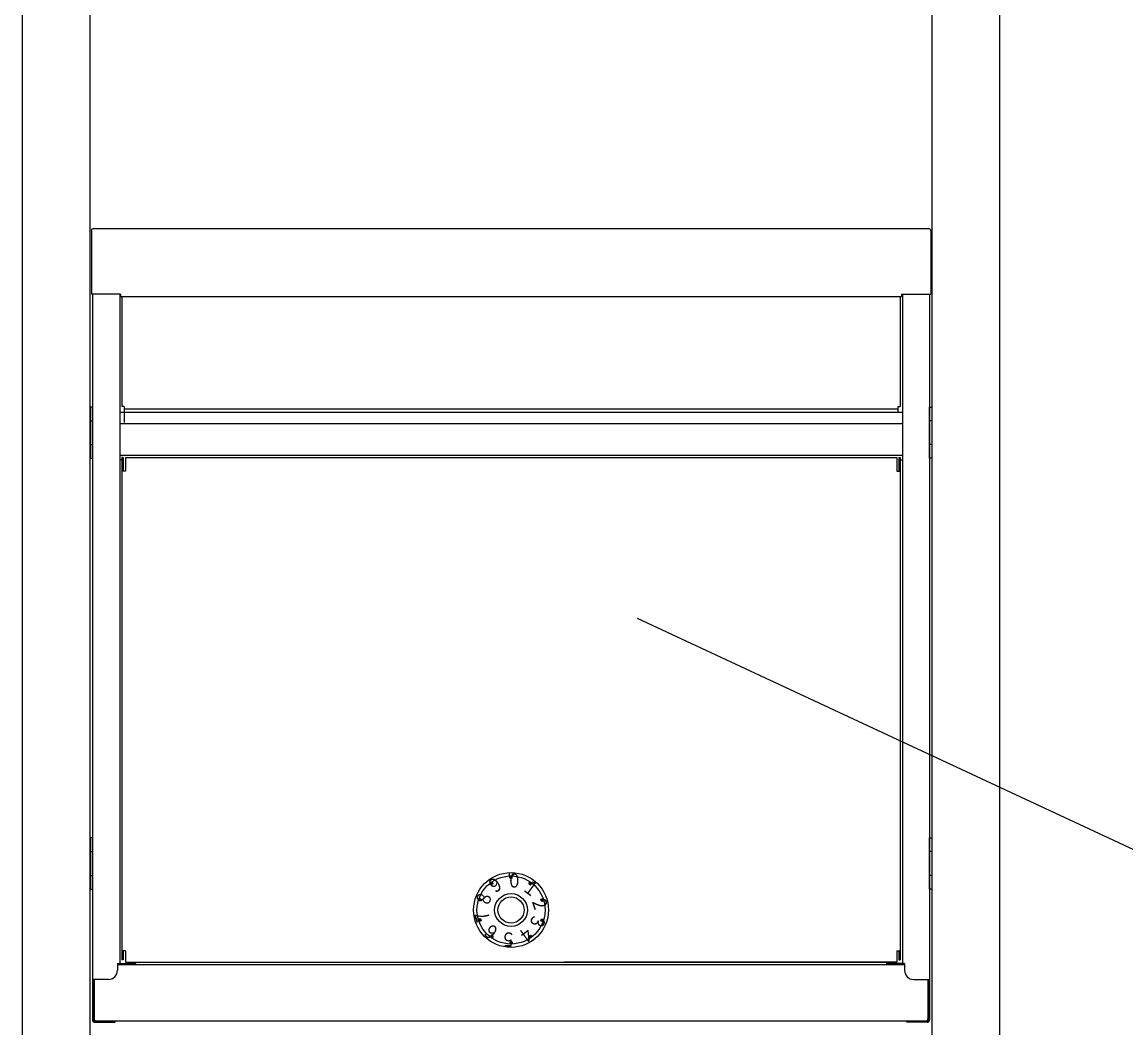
# Model space of a CAD drawing. Units: millimetres, scale not verified. Extents: x -4375 to 4375, y -6483 to 6462.
# Drawn here: x -565.5 to -78.9, y 19.2 to 462.7 of the extents above; entities that cross this region are included whole.
import ezdxf
from ezdxf.enums import TextEntityAlignment as Align

# ---------------------------------------------------------------- set-up
doc = ezdxf.new("R2010")
doc.units = ezdxf.units.MM
doc.header["$LTSCALE"] = 30
doc.layers.add('0-2_YKK_A1', color=4, linetype='Continuous')
doc.layers.add('0-3_YKK_D', color=6, linetype='Continuous')
doc.styles.add('ＭＳ ゴシック', font='')
doc.styles.get('ＭＳ ゴシック').set_extended_font_data('MS Gothic')

msp = doc.modelspace()

# ---------------------------------------------------------------- linework, layer by layer
at = {"layer": '0-2_YKK_A1'}
for p, q in [((-565.5, 661.7), (-565.5, -733.3)), ((-535.5, -733.3), (-535.5, 661.7)), ((-164.5, 661.7), (-164.5, -733.3)), ((-134.5, -733.3), (-134.5, 661.7)), ((-534.97, 370.7), (-534.97, 342.7)), ((-534.03, 371.7), (-165.97, 371.7)), ((-164.97, 370.7), (-164.97, 342.7)), ((-522.07, 342.7), (-534.97, 342.7)), ((-534.47, 342.7), (-534.47, 22.7)), ((-522.47, 342.7), (-522.47, 47.6)), ((-522.07, 342.7), (-522.07, 341.7)), ((-522.07, 341.7), (-177.87, 341.7)), ((-521.47, 341.7), (-521.47, 293.2)), ((-178.47, 341.7), (-178.47, 293.2)), ((-177.87, 342.7), (-177.87, 341.7)), ((-177.87, 342.7), (-164.97, 342.7)), ((-177.47, 342.7), (-177.47, 47.6)), ((-165.47, 342.7), (-165.47, 22.7)), ((-520.47, 293.2), (-521.47, 293.2)), ((-520.47, 293.2), (-520.47, 286.2)), ((-520.47, 292.2), (-179.47, 292.2)), ((-179.47, 293.2), (-178.47, 293.2)), ((-179.47, 293.2), (-179.47, 290.76)), ((-522.47, 290.76), (-177.47, 290.76)), ((-535.45, 286.95), (-534.45, 286.95)), ((-522.47, 285.7), (-177.47, 285.7)), ((-164.5, 286.95), (-165.5, 286.95)), ((-535.45, 276.45), (-534.45, 276.45)), ((-164.5, 276.45), (-165.5, 276.45)), ((-522.47, 271.7), (-177.47, 271.7)), ((-521.47, 269.7), (-522.47, 269.7)), ((-520.87, 270.7), (-521.47, 270.7)), ((-521.47, 270.7), (-521.47, 49.2)), ((-520.87, 270.7), (-520.87, 264.7)), ((-519.97, 270.7), (-179.97, 270.7)), ((-519.97, 270.7), (-519.97, 264.7)), ((-179.97, 270.7), (-179.97, 264.7)), ((-179.07, 270.7), (-178.47, 270.7)), ((-179.07, 270.7), (-179.07, 264.7)), ((-178.47, 270.7), (-178.47, 49.2)), ((-178.47, 269.7), (-177.47, 269.7)), ((-519.97, 264.7), (-521.47, 264.7)), ((-179.97, 264.7), (-178.47, 264.7)), ((-535.45, 96.95), (-534.45, 96.95)), ((-164.5, 96.95), (-165.5, 96.95)), ((-350.72, 87.68), (-350.72, 86.18)), ((-349.22, 87.68), (-349.22, 86.18)), ((-535.45, 86.45), (-534.45, 86.45)), ((-358.61, 82.23), (-359.19, 83.03)), ((-359.18, 83.03), (-359.18, 83.04)), ((-359.1, 82.91), (-359.07, 83.13)), ((-359.02, 82.8), (-358.95, 83.22)), ((-358.93, 82.68), (-358.84, 83.3)), ((-358.85, 82.57), (-358.72, 83.39)), ((-358.77, 82.45), (-358.61, 83.47)), ((-358.69, 82.34), (-358.49, 83.55)), ((-357.8, 82.82), (-358.61, 82.23)), ((-358.6, 82.24), (-358.38, 83.62)), ((-358.49, 82.32), (-358.3, 83.51)), ((-357.8, 82.82), (-358.38, 83.62)), ((-358.37, 82.4), (-358.21, 83.39)), ((-358.26, 82.49), (-358.13, 83.28)), ((-358.14, 82.57), (-358.05, 83.16)), ((-358.03, 82.65), (-357.97, 83.05)), ((-357.91, 82.74), (-357.88, 82.93)), ((-350.47, 85.9), (-350.17, 86.2)), ((-350.47, 86.04), (-350.32, 86.2)), ((-350.47, 85.33), (-349.61, 86.2)), ((-350.47, 85.47), (-349.75, 86.2)), ((-350.47, 85.76), (-350.03, 86.2)), ((-350.47, 85.61), (-349.89, 86.2)), ((-350.47, 85.33), (-349.61, 86.2)), ((-350.47, 85.47), (-349.75, 86.2)), ((-350.47, 85.76), (-350.03, 86.2)), ((-350.47, 85.9), (-350.17, 86.2)), ((-350.47, 85.61), (-349.89, 86.2)), ((-350.47, 86.04), (-350.32, 86.2)), ((-350.47, 86.18), (-350.46, 86.19)), ((-350.47, 85.2), (-350.47, 86.19)), ((-350.47, 86.18), (-350.46, 86.19)), ((-350.47, 85.2), (-350.47, 86.19)), ((-349.47, 85.2), (-350.47, 85.2)), ((-349.47, 85.2), (-350.47, 85.2)), ((-350.46, 85.2), (-349.47, 86.19)), ((-350.46, 85.2), (-349.47, 86.19)), ((-350.32, 85.2), (-349.47, 86.05)), ((-350.32, 85.2), (-349.47, 86.05)), ((-350.18, 85.2), (-349.47, 85.91)), ((-350.18, 85.2), (-349.47, 85.91)), ((-350.04, 85.2), (-349.47, 85.77)), ((-350.04, 85.2), (-349.47, 85.77)), ((-349.9, 85.2), (-349.47, 85.62)), ((-349.9, 85.2), (-349.47, 85.62)), ((-349.76, 85.2), (-349.47, 85.48)), ((-349.76, 85.2), (-349.47, 85.48)), ((-349.62, 85.2), (-349.47, 85.34)), ((-349.62, 85.2), (-349.47, 85.34)), ((-349.47, 85.2), (-349.47, 86.19)), ((-349.47, 85.2), (-349.47, 86.19)), ((-342.15, 82.82), (-341.57, 83.62)), ((-341.34, 82.23), (-342.15, 82.82)), ((-342.14, 82.81), (-340.76, 83.03)), ((-342.07, 82.93), (-340.87, 83.12)), ((-342.03, 82.73), (-340.84, 82.92)), ((-341.99, 83.04), (-340.98, 83.2)), ((-341.91, 83.16), (-341.09, 83.28)), ((-341.91, 82.65), (-340.93, 82.8)), ((-341.82, 83.27), (-341.2, 83.37)), ((-341.74, 83.38), (-341.32, 83.45)), ((-341.66, 83.5), (-341.44, 83.53)), ((-341.57, 83.61), (-341.56, 83.62)), ((-341.34, 82.23), (-340.76, 83.03)), ((-164.5, 86.45), (-165.5, 86.45)), ((-341.8, 82.56), (-341.01, 82.69)), ((-341.68, 82.48), (-341.09, 82.58)), ((-341.57, 82.4), (-341.17, 82.46)), ((-341.46, 82.32), (-341.26, 82.35)), ((-363.44, 75.05), (-364.39, 75.36)), ((-364.38, 75.35), (-364.38, 75.37)), ((-364.24, 75.31), (-364.34, 75.51)), ((-364.11, 75.27), (-364.3, 75.65)), ((-363.97, 75.22), (-364.26, 75.78)), ((-363.84, 75.18), (-364.21, 75.92)), ((-363.7, 75.14), (-364.17, 76.05)), ((-363.57, 75.09), (-364.12, 76.18)), ((-363.44, 75.06), (-364.08, 76.31)), ((-363.14, 76), (-364.08, 76.31)), ((-363.4, 75.19), (-363.94, 76.26)), ((-363.35, 75.33), (-363.81, 76.22)), ((-363.31, 75.46), (-363.67, 76.18)), ((-363.27, 75.6), (-363.54, 76.13)), ((-363.14, 76), (-363.44, 75.05)), ((-363.22, 75.73), (-363.4, 76.09)), ((-363.18, 75.87), (-363.27, 76.05)), ((-336.81, 76), (-335.87, 76.31)), ((-336.51, 75.05), (-336.81, 76)), ((-336.81, 75.99), (-335.56, 75.36)), ((-336.77, 75.86), (-335.7, 75.31)), ((-336.72, 75.72), (-335.83, 75.27)), ((-336.69, 76.04), (-335.6, 75.49)), ((-336.68, 75.59), (-335.97, 75.23)), ((-336.64, 75.45), (-336.1, 75.18)), ((-336.59, 75.32), (-336.24, 75.14)), ((-336.56, 76.09), (-335.64, 75.62)), ((-336.55, 75.19), (-336.37, 75.09)), ((-336.51, 75.05), (-335.56, 75.36)), ((-336.42, 76.13), (-335.68, 75.75)), ((-336.29, 76.17), (-335.73, 75.89)), ((-336.15, 76.22), (-335.77, 76.02)), ((-336.02, 76.26), (-335.82, 76.16)), ((-335.88, 76.3), (-335.87, 76.3)), ((-363.44, 67.35), (-364.39, 67.04)), ((-363.14, 66.41), (-364.39, 67.04)), ((-363.26, 66.36), (-364.35, 66.91)), ((-363.39, 66.31), (-364.31, 66.78)), ((-363.53, 66.27), (-364.27, 66.65)), ((-363.18, 66.54), (-364.25, 67.09)), ((-363.66, 66.23), (-364.22, 66.51)), ((-363.8, 66.18), (-364.18, 66.38)), ((-363.93, 66.14), (-364.13, 66.24)), ((-363.23, 66.68), (-364.12, 67.13)), ((-363.14, 66.4), (-364.08, 66.09)), ((-364.07, 66.1), (-364.08, 66.1)), ((-363.27, 66.81), (-363.98, 67.17)), ((-363.31, 66.95), (-363.85, 67.22)), ((-363.36, 67.08), (-363.71, 67.26)), ((-363.4, 67.21), (-363.58, 67.31)), ((-363.44, 67.35), (-363.14, 66.4)), ((-336.81, 66.4), (-336.51, 67.35)), ((-336.81, 66.4), (-335.87, 66.09)), ((-336.77, 66.53), (-336.68, 66.35)), ((-336.73, 66.67), (-336.55, 66.31)), ((-336.68, 66.8), (-336.41, 66.27)), ((-336.64, 66.94), (-336.28, 66.22)), ((-336.6, 67.07), (-336.14, 66.18)), ((-336.55, 67.21), (-336.01, 66.14)), ((-336.51, 67.35), (-335.56, 67.04)), ((-336.51, 67.34), (-335.87, 66.09)), ((-336.38, 67.31), (-335.83, 66.22)), ((-336.25, 67.26), (-335.78, 66.35)), ((-336.11, 67.22), (-335.74, 66.48)), ((-335.98, 67.18), (-335.69, 66.62)), ((-335.84, 67.13), (-335.65, 66.75)), ((-335.71, 67.09), (-335.61, 66.89)), ((-335.57, 67.05), (-335.57, 67.03)), ((-358.61, 60.17), (-359.19, 59.37)), ((-357.81, 59.59), (-359.19, 59.37)), ((-357.92, 59.67), (-359.11, 59.48)), ((-357.88, 59.47), (-359.08, 59.28)), ((-358.04, 59.75), (-359.02, 59.6)), ((-357.96, 59.36), (-358.97, 59.2)), ((-358.15, 59.84), (-358.94, 59.71)), ((-358.26, 59.92), (-358.86, 59.82)), ((-358.04, 59.24), (-358.86, 59.12)), ((-358.38, 60), (-358.77, 59.94)), ((-358.13, 59.13), (-358.75, 59.03)), ((-358.49, 60.08), (-358.69, 60.05)), ((-358.21, 59.02), (-358.63, 58.95)), ((-358.61, 60.17), (-357.8, 59.58)), ((-358.29, 58.9), (-358.51, 58.87)), ((-358.38, 58.79), (-358.39, 58.78)), ((-357.8, 59.58), (-358.38, 58.78)), ((-342.15, 59.58), (-341.34, 60.17)), ((-342.15, 59.58), (-341.57, 58.78)), ((-342.04, 59.66), (-342.07, 59.47)), ((-341.92, 59.75), (-341.98, 59.35)), ((-341.81, 59.83), (-341.9, 59.24)), ((-341.69, 59.91), (-341.82, 59.12)), ((-341.58, 60), (-341.73, 59.01)), ((-341.46, 60.08), (-341.65, 58.89)), ((-341.35, 60.16), (-341.57, 58.78)), ((-341.26, 60.06), (-341.46, 58.85)), ((-341.34, 60.17), (-340.76, 59.37)), ((-341.18, 59.95), (-341.34, 58.93)), ((-341.1, 59.83), (-341.23, 59.01)), ((-341.01, 59.72), (-341.11, 59.1)), ((-340.93, 59.6), (-341, 59.18)), ((-340.85, 59.49), (-340.88, 59.27)), ((-340.77, 59.37), (-340.77, 59.36)), ((-350.33, 57.2), (-350.47, 57.06)), ((-349.91, 57.2), (-350.47, 56.63)), ((-349.77, 57.2), (-350.47, 56.49)), ((-350.19, 57.2), (-350.47, 56.92)), ((-349.48, 57.2), (-350.47, 56.21)), ((-350.05, 57.2), (-350.47, 56.78)), ((-349.63, 57.2), (-350.47, 56.35)), ((-350.47, 57.2), (-350.47, 56.21)), ((-350.47, 57.2), (-349.47, 57.2)), ((-349.47, 57.07), (-350.34, 56.2)), ((-349.47, 56.93), (-350.2, 56.2)), ((-349.47, 56.79), (-350.06, 56.2)), ((-349.47, 56.64), (-349.92, 56.2)), ((-349.47, 56.5), (-349.78, 56.2)), ((-349.47, 56.36), (-349.63, 56.2)), ((-349.47, 56.22), (-349.49, 56.21)), ((-349.47, 57.2), (-349.47, 56.21)), ((-519.97, 53.2), (-521.47, 53.2)), ((-520.87, 49.2), (-521.47, 49.2)), ((-520.87, 53.2), (-520.87, 49.2)), ((-519.97, 53.2), (-519.97, 48.2)), ((-179.97, 53.2), (-179.97, 48.2)), ((-179.97, 53.2), (-178.47, 53.2)), ((-179.07, 53.2), (-179.07, 49.2)), ((-179.07, 49.2), (-178.47, 49.2)), ((-523.47, 47.6), (-515.47, 47.6)), ((-523.47, 47.6), (-523.47, 44.6)), ((-523.47, 47.2), (-176.47, 47.2)), ((-519.97, 48.2), (-179.97, 48.2)), ((-515.47, 48.2), (-515.47, 47.6)), ((-179.97, 48.2), (-326.38, 48.2)), ((-184.47, 48.2), (-184.47, 47.6)), ((-176.47, 47.6), (-184.47, 47.6)), ((-176.47, 47.6), (-176.47, 44.6)), ((-527.47, 40.6), (-534.47, 40.6)), ((-533.97, 40.6), (-533.97, 22.7)), ((-533.77, 40.6), (-533.77, 23.2)), ((-172.47, 40.6), (-165.47, 40.6)), ((-166.17, 40.6), (-166.17, 23.2)), ((-165.97, 40.6), (-165.97, 22.7)), ((-166.47, 22.2), (-533.47, 22.2)), ((-533.47, 21.7), (-524.47, 21.7)), ((-524.47, 21.7), (-524.47, 22.2)), ((-175.47, 21.7), (-175.47, 22.2)), ((-166.47, 21.7), (-175.47, 21.7))]:
    msp.add_line(p, q, dxfattribs=at)
for points in [[(-534.45, 292.95), (-535.45, 292.95), (-535.45, 270.45), (-534.45, 270.45)], [(-165.5, 292.95), (-164.5, 292.95), (-164.5, 270.45), (-165.5, 270.45)], [(-534.45, 102.95), (-535.45, 102.95), (-535.45, 80.45), (-534.45, 80.45)], [(-165.5, 102.95), (-164.5, 102.95), (-164.5, 80.45), (-165.5, 80.45)]]:
    msp.add_lwpolyline(points, close=True, dxfattribs=at)
for radius in [16.5, 15, 7.25, 5.75]:
    msp.add_circle((-349.97, 71.2), radius, dxfattribs=at)
for centre, radius, start, end in [((-533.98, 370.7), 1, 90, 180), ((-165.97, 370.7), 1, 0, 90), ((-527.48, 44.6), 4, 270, 0), ((-172.47, 44.6), 4, 180, 270), ((-533.47, 22.7), 1, 180, 270), ((-533.47, 22.7), 0.5, 180, 270), ((-532.77, 23.2), 1, 180, 270), ((-167.17, 23.2), 1, 270, 0), ((-166.47, 22.7), 1, 270, 0), ((-166.47, 22.7), 0.5, 270, 0)]:
    msp.add_arc(centre, radius, start, end, dxfattribs=at)
at = {"layer": '0-3_YKK_D'}
msp.add_lwpolyline([(-294.3, 199.87), (645.36, -238.3), (1243.57, -238.3)], dxfattribs=at)

# ---------------------------------------------------------------- texts
at = {"layer": '0-2_YKK_A1', "style": 'ＭＳ ゴシック', "width": 0.8}
for s, rotation, p in [('９', 36, (-356.8, 76.26)), ('１', 324, (-346.7, 78.85)), ('８', 72, (-358.29, 71.44)), ('２', 288, (-343, 75.62)), ('７', 108, (-356.9, 66.56)), ('３', 252, (-341.89, 70.78)), ('６', 144, (-353.13, 63.57)), ('５', 180, (-347.8, 63.19)), ('４', 216, (-343.39, 66.29))]:
    msp.add_text(s, height=6.23, rotation=rotation, dxfattribs=at).set_placement(p, align=Align.BOTTOM_LEFT)
msp.add_text('０', height=6.23, dxfattribs=at).set_placement((-351.92, 79.21), align=Align.BOTTOM_LEFT)

doc.saveas('drawing.dxf')
